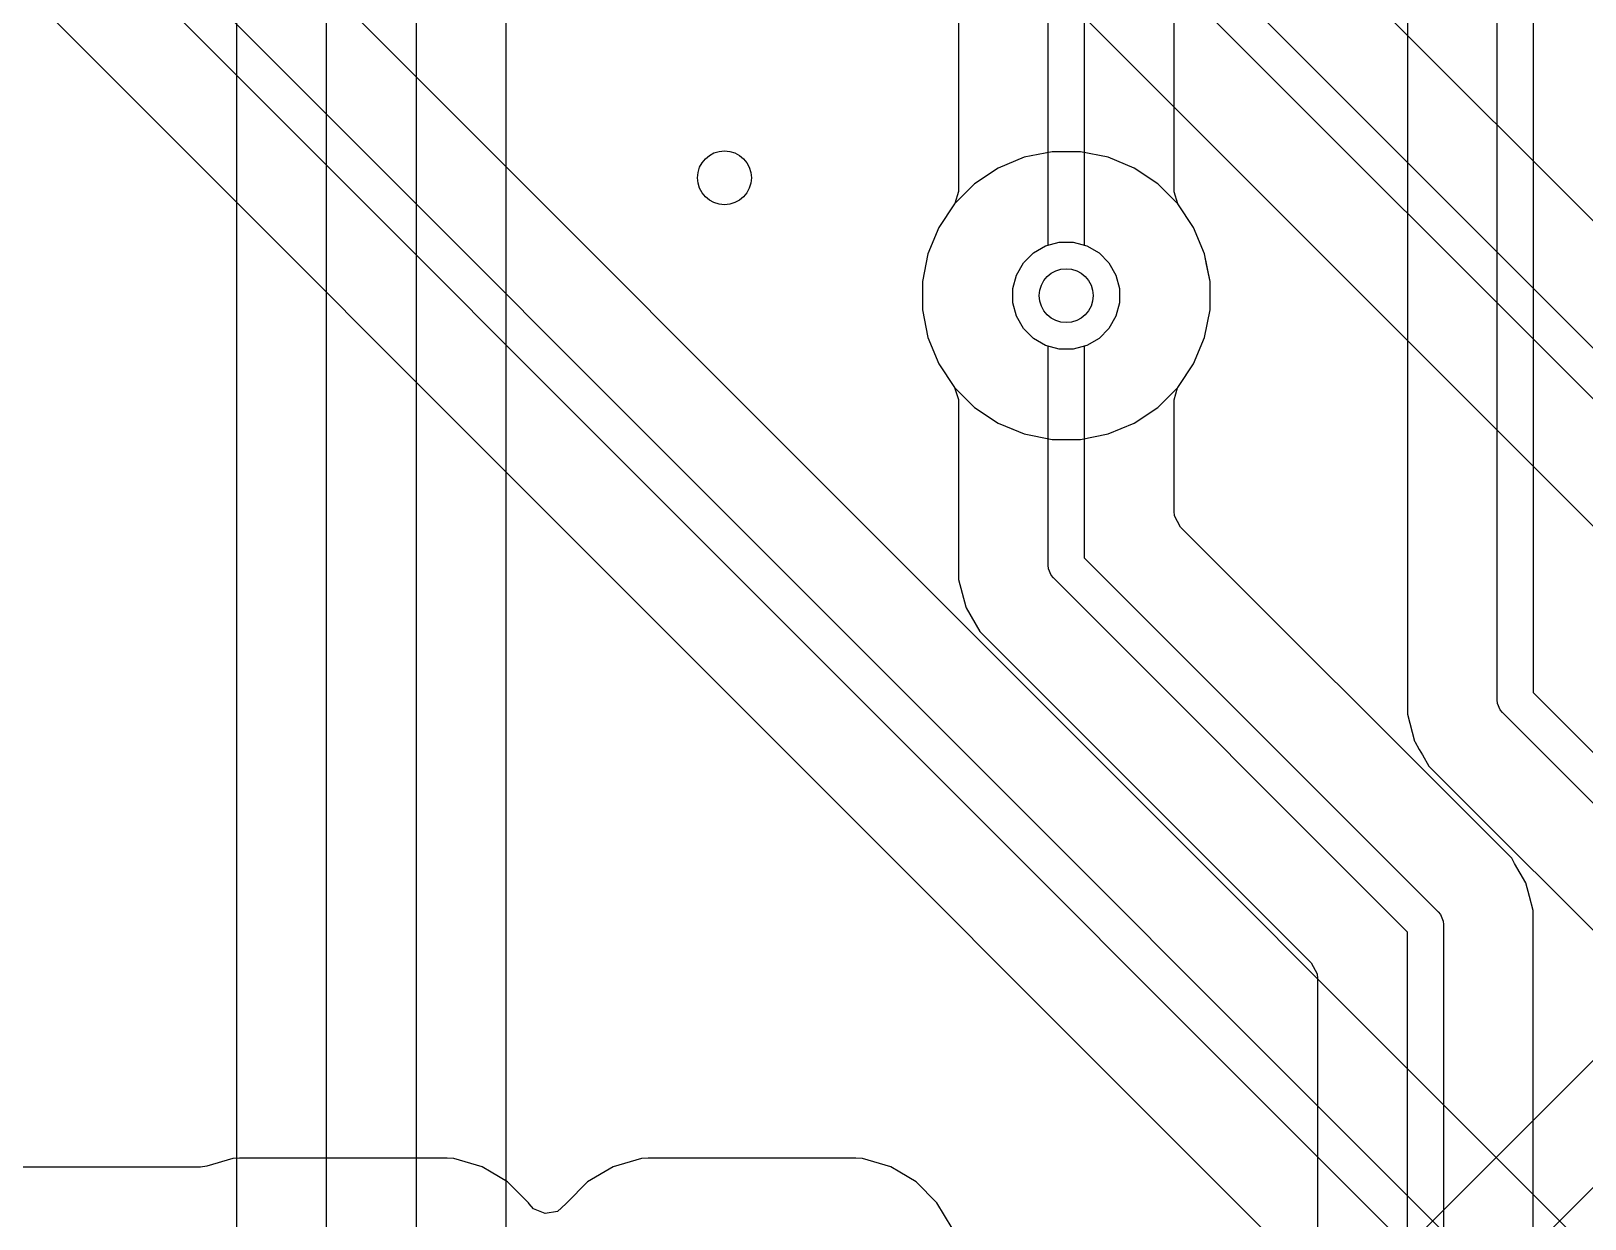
# Model space of a CAD drawing. Header units: inches. Extents: x 6.57 to 9.79, y -8.72 to -3.17.
# Drawn here: x 7.6668 to 8.0074, y -7.9582 to -7.6979 of the extents above; entities that cross this region are included whole.
import ezdxf

# ---------------------------------------------------------------- set-up
doc = ezdxf.new("R2010")
doc.units = ezdxf.units.IN
doc.header["$MEASUREMENT"] = 0
doc.layers.add('In2.Cu', color=33, linetype='CONTINUOUS', true_color=0xce7d2c)

msp = doc.modelspace()

# ---------------------------------------------------------------- linework, layer by layer
at = {"layer": 'In2.Cu', "linetype": 'CONTINUOUS'}
for p, q in [((7.98819, -7.84449), (7.98819, -7.30315)), ((7.99606, -7.30315), (7.99606, -7.84286)), ((7.60236, -7.58695), (8.40403, -8.38861)), ((8.39961, -8.39534), (7.59564, -7.59137)), ((7.58419, -7.60778), (8.38788, -8.41147)), ((7.73153, -8.46972), (7.73153, -7.63335)), ((7.75121, -7.63335), (7.75121, -8.46564)), ((7.88976, -7.74484), (7.88976, -7.64755)), ((7.89764, -7.64918), (7.89764, -7.74484)), ((7.87006, -7.6529), (7.87006, -7.73308)), ((7.8937, -7.65191), (8.14456, -7.90278)), ((8.139, -7.90834), (7.88698, -7.65633)), ((7.71182, -7.65793), (7.71182, -8.47263)), ((7.77092, -7.7528), (7.77092, -7.65793)), ((7.91734, -7.73308), (7.91734, -7.65937)), ((8.41076, -8.36748), (7.70466, -7.66139)), ((7.87553, -7.67274), (8.11675, -7.91396)), ((8.04049, -7.77083), (7.95925, -7.68959)), ((7.96848, -7.6891), (7.96848, -7.84108)), ((7.8906, -7.72439), (7.88451, -7.7256)), ((7.8906, -7.72439), (7.88451, -7.7256)), ((7.8906, -7.72439), (7.88451, -7.7256)), ((7.8968, -7.72439), (7.8906, -7.72439)), ((7.8906, -7.72439), (7.8906, -7.72439)), ((7.8968, -7.72439), (7.8906, -7.72439)), ((7.8906, -7.72439), (7.8906, -7.72439)), ((7.8968, -7.72439), (7.8906, -7.72439)), ((7.8906, -7.72439), (7.8906, -7.72439)), ((7.90289, -7.7256), (7.8968, -7.72439)), ((7.8968, -7.72439), (7.8968, -7.72439)), ((7.90289, -7.7256), (7.8968, -7.72439)), ((7.8968, -7.72439), (7.8968, -7.72439)), ((7.90289, -7.7256), (7.8968, -7.72439)), ((7.8968, -7.72439), (7.8968, -7.72439)), ((7.87877, -7.72798), (7.87361, -7.73143)), ((7.87877, -7.72798), (7.87361, -7.73143)), ((7.87877, -7.72798), (7.87361, -7.73143)), ((7.88451, -7.7256), (7.87877, -7.72798)), ((7.88451, -7.7256), (7.87877, -7.72798)), ((7.88451, -7.7256), (7.87877, -7.72798)), ((7.87877, -7.72798), (7.87877, -7.72798)), ((7.87877, -7.72798), (7.87877, -7.72798)), ((7.87877, -7.72798), (7.87877, -7.72798)), ((7.88451, -7.7256), (7.88451, -7.7256)), ((7.88451, -7.7256), (7.88451, -7.7256)), ((7.88451, -7.7256), (7.88451, -7.7256)), ((7.90863, -7.72798), (7.90289, -7.7256)), ((7.90289, -7.7256), (7.90289, -7.7256)), ((7.90863, -7.72798), (7.90289, -7.7256)), ((7.90289, -7.7256), (7.90289, -7.7256)), ((7.90863, -7.72798), (7.90289, -7.7256)), ((7.90289, -7.7256), (7.90289, -7.7256)), ((7.91379, -7.73143), (7.90863, -7.72798)), ((7.90863, -7.72798), (7.90863, -7.72798)), ((7.91379, -7.73143), (7.90863, -7.72798)), ((7.90863, -7.72798), (7.90863, -7.72798)), ((7.91379, -7.73143), (7.90863, -7.72798)), ((7.90863, -7.72798), (7.90863, -7.72798)), ((7.87361, -7.73143), (7.86922, -7.73582)), ((7.87361, -7.73143), (7.86922, -7.73582)), ((7.87361, -7.73143), (7.86922, -7.73582)), ((7.87006, -7.73308), (7.86928, -7.73572)), ((7.87361, -7.73143), (7.87361, -7.73143)), ((7.87361, -7.73143), (7.87361, -7.73143)), ((7.87361, -7.73143), (7.87361, -7.73143)), ((7.91818, -7.73582), (7.91379, -7.73143)), ((7.91379, -7.73143), (7.91379, -7.73143)), ((7.91818, -7.73582), (7.91379, -7.73143)), ((7.91379, -7.73143), (7.91379, -7.73143)), ((7.91818, -7.73582), (7.91379, -7.73143)), ((7.91379, -7.73143), (7.91379, -7.73143)), ((7.91734, -7.73317), (7.91734, -7.73308)), ((7.91817, -7.73579), (7.91734, -7.73317)), ((7.86924, -7.73579), (7.86577, -7.74098)), ((7.86922, -7.73582), (7.86577, -7.74098)), ((7.86922, -7.73582), (7.86577, -7.74098)), ((7.86922, -7.73582), (7.86577, -7.74098)), ((7.86922, -7.73582), (7.86922, -7.73582)), ((7.86922, -7.73582), (7.86922, -7.73582)), ((7.86922, -7.73582), (7.86922, -7.73582)), ((7.86928, -7.73572), (7.86924, -7.73579)), ((7.92163, -7.74098), (7.91817, -7.73579)), ((7.92163, -7.74098), (7.91818, -7.73582)), ((7.91818, -7.73582), (7.91818, -7.73582)), ((7.92163, -7.74098), (7.91818, -7.73582)), ((7.91818, -7.73582), (7.91818, -7.73582)), ((7.92163, -7.74098), (7.91818, -7.73582)), ((7.91818, -7.73582), (7.91818, -7.73582)), ((7.86577, -7.74098), (7.8634, -7.74671)), ((7.86577, -7.74098), (7.8634, -7.74671)), ((7.86577, -7.74098), (7.8634, -7.74671)), ((7.86577, -7.74098), (7.8634, -7.74671)), ((7.86577, -7.74098), (7.86577, -7.74098)), ((7.86577, -7.74098), (7.86577, -7.74098)), ((7.86577, -7.74098), (7.86577, -7.74098)), ((7.86577, -7.74098), (7.86577, -7.74098)), ((7.92401, -7.74671), (7.92163, -7.74098)), ((7.92163, -7.74098), (7.92163, -7.74098)), ((7.92309, -7.74449), (7.92163, -7.74098)), ((7.92163, -7.74098), (7.92163, -7.74098)), ((7.92401, -7.74671), (7.92163, -7.74098)), ((7.92163, -7.74098), (7.92163, -7.74098)), ((7.9233, -7.745), (7.92163, -7.74098)), ((7.92163, -7.74098), (7.92163, -7.74098)), ((7.88651, -7.74654), (7.88918, -7.74499)), ((7.88651, -7.74654), (7.88918, -7.74499)), ((7.88651, -7.74654), (7.88918, -7.74499)), ((7.88651, -7.74654), (7.88918, -7.74499)), ((7.88918, -7.74499), (7.89216, -7.7442)), ((7.88918, -7.74499), (7.89216, -7.7442)), ((7.88918, -7.74499), (7.89216, -7.7442)), ((7.88918, -7.74499), (7.88976, -7.74484)), ((7.89216, -7.7442), (7.89524, -7.7442)), ((7.89216, -7.7442), (7.89524, -7.7442)), ((7.89216, -7.7442), (7.89524, -7.7442)), ((7.89524, -7.7442), (7.89822, -7.74499)), ((7.89524, -7.7442), (7.89822, -7.74499)), ((7.89524, -7.7442), (7.89822, -7.74499)), ((7.89764, -7.74484), (7.89822, -7.74499)), ((7.89822, -7.74499), (7.90089, -7.74654)), ((7.89822, -7.74499), (7.90089, -7.74654)), ((7.89822, -7.74499), (7.90089, -7.74654)), ((7.89822, -7.74499), (7.90089, -7.74654)), ((7.92401, -7.74671), (7.92309, -7.74449)), ((7.92401, -7.74671), (7.9233, -7.745)), ((7.8634, -7.74671), (7.86219, -7.7528)), ((7.8634, -7.74671), (7.86219, -7.7528)), ((7.8634, -7.74671), (7.86219, -7.7528)), ((7.8634, -7.74671), (7.86219, -7.7528)), ((7.8634, -7.74671), (7.8634, -7.74671)), ((7.8634, -7.74671), (7.8634, -7.74671)), ((7.8634, -7.74671), (7.8634, -7.74671)), ((7.8634, -7.74671), (7.8634, -7.74671)), ((7.88433, -7.74872), (7.88651, -7.74654)), ((7.88433, -7.74872), (7.88651, -7.74654)), ((7.88433, -7.74872), (7.88651, -7.74654)), ((7.88433, -7.74872), (7.88651, -7.74654)), ((7.90089, -7.74654), (7.90307, -7.74872)), ((7.90089, -7.74654), (7.90307, -7.74872)), ((7.90089, -7.74654), (7.90307, -7.74872)), ((7.90089, -7.74654), (7.90307, -7.74872)), ((7.92522, -7.7528), (7.92401, -7.74671)), ((7.92401, -7.74671), (7.92401, -7.74671)), ((7.92401, -7.74671), (7.92401, -7.74671)), ((7.92447, -7.74905), (7.92401, -7.74671)), ((7.92522, -7.7528), (7.92401, -7.74671)), ((7.92401, -7.74671), (7.92401, -7.74671)), ((7.92401, -7.74671), (7.92401, -7.74671)), ((7.92481, -7.75076), (7.92401, -7.74671)), ((7.88199, -7.75436), (7.88279, -7.75139)), ((7.88199, -7.75436), (7.88279, -7.75139)), ((7.88199, -7.75436), (7.88279, -7.75139)), ((7.88199, -7.75436), (7.88279, -7.75139)), ((7.88279, -7.75139), (7.88433, -7.74872)), ((7.88279, -7.75139), (7.88433, -7.74872)), ((7.88279, -7.75139), (7.88433, -7.74872)), ((7.88279, -7.75139), (7.88433, -7.74872)), ((7.90307, -7.74872), (7.90461, -7.75139)), ((7.90307, -7.74872), (7.90461, -7.75139)), ((7.90307, -7.74872), (7.90461, -7.75139)), ((7.90307, -7.74872), (7.90461, -7.75139)), ((7.90461, -7.75139), (7.90541, -7.75436)), ((7.90461, -7.75139), (7.90541, -7.75436)), ((7.90461, -7.75139), (7.90541, -7.75436)), ((7.90461, -7.75139), (7.90541, -7.75436)), ((7.92522, -7.7528), (7.92447, -7.74905)), ((7.92522, -7.7528), (7.92481, -7.75076)), ((7.77092, -8.43844), (7.77092, -7.7528)), ((7.86219, -7.7528), (7.86219, -7.75901)), ((7.86219, -7.7528), (7.86219, -7.75901)), ((7.86219, -7.7528), (7.86219, -7.75901)), ((7.86219, -7.7528), (7.86219, -7.75901)), ((7.88199, -7.75745), (7.88199, -7.75436)), ((7.88199, -7.75745), (7.88199, -7.75436)), ((7.88199, -7.75745), (7.88199, -7.75436)), ((7.88199, -7.75745), (7.88199, -7.75436)), ((7.90541, -7.75436), (7.90541, -7.75745)), ((7.90541, -7.75436), (7.90541, -7.75745)), ((7.90541, -7.75436), (7.90541, -7.75745)), ((7.90541, -7.75436), (7.90541, -7.75745)), ((7.92522, -7.75901), (7.92522, -7.7528)), ((7.92522, -7.7528), (7.92522, -7.7528)), ((7.92522, -7.7528), (7.92522, -7.7528)), ((7.92522, -7.75901), (7.92522, -7.7528)), ((7.92522, -7.7528), (7.92522, -7.7528)), ((7.92522, -7.7528), (7.92522, -7.7528)), ((7.92522, -7.75901), (7.92522, -7.7528)), ((7.92522, -7.7528), (7.92522, -7.7528)), ((7.92522, -7.7528), (7.92522, -7.7528)), ((7.92522, -7.75901), (7.92522, -7.7528)), ((7.92522, -7.7528), (7.92522, -7.7528)), ((7.92522, -7.7528), (7.92522, -7.7528)), ((7.88279, -7.76043), (7.88199, -7.75745)), ((7.88279, -7.76043), (7.88199, -7.75745)), ((7.88279, -7.76043), (7.88199, -7.75745)), ((7.88279, -7.76043), (7.88199, -7.75745)), ((7.90541, -7.75745), (7.90461, -7.76043)), ((7.90541, -7.75745), (7.90461, -7.76043)), ((7.90541, -7.75745), (7.90461, -7.76043)), ((7.90541, -7.75745), (7.90461, -7.76043)), ((7.86219, -7.75901), (7.8634, -7.7651)), ((7.86219, -7.75901), (7.8634, -7.7651)), ((7.86219, -7.75901), (7.8634, -7.7651)), ((7.86219, -7.75901), (7.8634, -7.7651)), ((7.88433, -7.7631), (7.88279, -7.76043)), ((7.88433, -7.7631), (7.88279, -7.76043)), ((7.88433, -7.7631), (7.88279, -7.76043)), ((7.88433, -7.7631), (7.88279, -7.76043)), ((7.90461, -7.76043), (7.90307, -7.7631)), ((7.90461, -7.76043), (7.90307, -7.7631)), ((7.90461, -7.76043), (7.90307, -7.7631)), ((7.90461, -7.76043), (7.90307, -7.7631)), ((7.92401, -7.7651), (7.92522, -7.75901)), ((7.92401, -7.7651), (7.92522, -7.75901)), ((7.92401, -7.7651), (7.92522, -7.75901)), ((7.92401, -7.7651), (7.92522, -7.75901)), ((7.8634, -7.7651), (7.8634, -7.7651)), ((7.8634, -7.7651), (7.86577, -7.77083)), ((7.8634, -7.7651), (7.8634, -7.7651)), ((7.8634, -7.7651), (7.86577, -7.77083)), ((7.8634, -7.7651), (7.8634, -7.7651)), ((7.8634, -7.7651), (7.86577, -7.77083)), ((7.8634, -7.7651), (7.8634, -7.7651)), ((7.8634, -7.7651), (7.86577, -7.77083)), ((7.88651, -7.76528), (7.88433, -7.7631)), ((7.88651, -7.76528), (7.88433, -7.7631)), ((7.88651, -7.76528), (7.88433, -7.7631)), ((7.88651, -7.76528), (7.88433, -7.7631)), ((7.88918, -7.76682), (7.88651, -7.76528)), ((7.88918, -7.76682), (7.88651, -7.76528)), ((7.88918, -7.76682), (7.88651, -7.76528)), ((7.88918, -7.76682), (7.88651, -7.76528)), ((7.90089, -7.76528), (7.89822, -7.76682)), ((7.90089, -7.76528), (7.89822, -7.76682)), ((7.90089, -7.76528), (7.89822, -7.76682)), ((7.90089, -7.76528), (7.89822, -7.76682)), ((7.90307, -7.7631), (7.90089, -7.76528)), ((7.90307, -7.7631), (7.90089, -7.76528)), ((7.90307, -7.7631), (7.90089, -7.76528)), ((7.90307, -7.7631), (7.90089, -7.76528)), ((7.92163, -7.77083), (7.92401, -7.7651)), ((7.92163, -7.77083), (7.92401, -7.7651)), ((7.92163, -7.77083), (7.92401, -7.7651)), ((7.92163, -7.77083), (7.92401, -7.7651)), ((7.89216, -7.76762), (7.88918, -7.76682)), ((7.88976, -7.76697), (7.88918, -7.76682)), ((7.89216, -7.76762), (7.88918, -7.76682)), ((7.89216, -7.76762), (7.88918, -7.76682)), ((7.88976, -7.81496), (7.88976, -7.76697)), ((7.89524, -7.76762), (7.89216, -7.76762)), ((7.89524, -7.76762), (7.89216, -7.76762)), ((7.89524, -7.76762), (7.89216, -7.76762)), ((7.89822, -7.76682), (7.89524, -7.76762)), ((7.89822, -7.76682), (7.89524, -7.76762)), ((7.89822, -7.76682), (7.89524, -7.76762)), ((7.89822, -7.76682), (7.89764, -7.76697)), ((7.89764, -7.76697), (7.89764, -7.81333)), ((7.86577, -7.77083), (7.86577, -7.77083)), ((7.86577, -7.77083), (7.86922, -7.776)), ((7.86577, -7.77083), (7.86577, -7.77083)), ((7.86577, -7.77083), (7.86924, -7.77602)), ((7.86577, -7.77083), (7.86577, -7.77083)), ((7.86577, -7.77083), (7.86922, -7.776)), ((7.86577, -7.77083), (7.86577, -7.77083)), ((7.86577, -7.77083), (7.86922, -7.776)), ((7.91818, -7.776), (7.92163, -7.77083)), ((7.91818, -7.776), (7.92163, -7.77083)), ((7.91818, -7.776), (7.92163, -7.77083)), ((7.9186, -7.77537), (7.92163, -7.77083)), ((7.91817, -7.77602), (7.9186, -7.77537)), ((7.86922, -7.776), (7.86922, -7.776)), ((7.86922, -7.776), (7.87361, -7.78039)), ((7.86922, -7.776), (7.86922, -7.776)), ((7.86922, -7.776), (7.87361, -7.78039)), ((7.86922, -7.776), (7.86922, -7.776)), ((7.86922, -7.776), (7.87361, -7.78039)), ((7.86924, -7.77602), (7.87006, -7.77864)), ((7.87006, -7.77864), (7.87006, -7.77873)), ((7.87006, -7.77873), (7.87006, -7.81155)), ((7.91379, -7.78039), (7.91818, -7.776)), ((7.91379, -7.78039), (7.91818, -7.776)), ((7.91379, -7.78039), (7.91818, -7.776)), ((7.91734, -7.77873), (7.91812, -7.77609)), ((7.91734, -7.80315), (7.91734, -7.77873)), ((7.91812, -7.77609), (7.91817, -7.77602)), ((7.87361, -7.78039), (7.87361, -7.78039)), ((7.87361, -7.78039), (7.87877, -7.78383)), ((7.87361, -7.78039), (7.87361, -7.78039)), ((7.87361, -7.78039), (7.87877, -7.78383)), ((7.87361, -7.78039), (7.87361, -7.78039)), ((7.87361, -7.78039), (7.87877, -7.78383)), ((7.90863, -7.78383), (7.91379, -7.78039)), ((7.90863, -7.78383), (7.91379, -7.78039)), ((7.90863, -7.78383), (7.91379, -7.78039)), ((7.87877, -7.78383), (7.87877, -7.78383)), ((7.87877, -7.78383), (7.88451, -7.78621)), ((7.87877, -7.78383), (7.87877, -7.78383)), ((7.87877, -7.78383), (7.882, -7.78517)), ((7.87877, -7.78383), (7.87877, -7.78383)), ((7.87877, -7.78383), (7.88451, -7.78621)), ((7.882, -7.78517), (7.88451, -7.78621)), ((7.90289, -7.78621), (7.90863, -7.78383)), ((7.90289, -7.78621), (7.90863, -7.78383)), ((7.90289, -7.78621), (7.90863, -7.78383)), ((7.88451, -7.78621), (7.88451, -7.78621)), ((7.88451, -7.78621), (7.8906, -7.78742)), ((7.88451, -7.78621), (7.8906, -7.78742)), ((7.88451, -7.78621), (7.88451, -7.78621)), ((7.88451, -7.78621), (7.8906, -7.78742)), ((7.8906, -7.78742), (7.8906, -7.78742)), ((7.8906, -7.78742), (7.8906, -7.78742)), ((7.8906, -7.78742), (7.8968, -7.78742)), ((7.8906, -7.78742), (7.8906, -7.78742)), ((7.8906, -7.78742), (7.8906, -7.78742)), ((7.8906, -7.78742), (7.8968, -7.78742)), ((7.8906, -7.78742), (7.8906, -7.78742)), ((7.8906, -7.78742), (7.8906, -7.78742)), ((7.8906, -7.78742), (7.8968, -7.78742)), ((7.8968, -7.78742), (7.90289, -7.78621)), ((7.8968, -7.78742), (7.90289, -7.78621)), ((7.8968, -7.78742), (7.90289, -7.78621)), ((7.8968, -7.78742), (7.8968, -7.78742)), ((7.8968, -7.78742), (7.8968, -7.78742)), ((7.8968, -7.78742), (7.8968, -7.78742)), ((8.13949, -7.79313), (7.89113, -8.04149)), ((7.91745, -7.80418), (7.91734, -7.80315)), ((7.91877, -7.8066), (7.91745, -7.80418)), ((7.90109, -8.0594), (8.15249, -7.808)), ((7.98696, -7.87478), (7.91877, -7.8066)), ((7.87006, -7.81155), (7.87006, -7.81155)), ((7.87006, -7.81155), (7.87006, -7.81807)), ((7.88984, -7.81573), (7.88976, -7.81496)), ((7.89043, -7.81715), (7.88984, -7.81573)), ((7.89764, -7.81333), (7.97522, -7.89092)), ((7.87006, -7.81807), (7.87006, -7.81807)), ((7.87006, -7.81807), (7.87167, -7.82409)), ((7.89092, -7.81774), (7.89043, -7.81715)), ((7.9685, -7.89533), (7.89092, -7.81774)), ((7.87167, -7.82409), (7.87167, -7.82409)), ((7.87167, -7.82409), (7.87181, -7.82433)), ((7.87181, -7.82433), (7.87181, -7.82433)), ((7.87181, -7.82433), (7.87478, -7.82948)), ((7.87478, -7.82948), (7.87478, -7.82948)), ((7.87478, -7.82948), (7.87946, -7.83416)), ((7.87946, -7.83416), (7.87946, -7.83416)), ((7.87946, -7.83416), (7.94737, -7.90206)), ((7.96848, -7.84108), (7.96848, -7.84108)), ((7.96848, -7.84108), (7.96848, -7.8476)), ((7.99606, -7.84286), (8.45636, -8.30315)), ((7.98826, -7.84526), (7.98819, -7.84449)), ((7.98885, -7.84668), (7.98826, -7.84526)), ((7.98934, -7.84727), (7.98885, -7.84668)), ((7.96848, -7.8476), (7.96848, -7.8476)), ((7.96848, -7.8476), (7.97007, -7.85351)), ((8.45194, -8.30987), (7.98934, -7.84727)), ((7.97007, -7.85351), (7.9701, -7.85361)), ((7.9701, -7.85361), (7.9711, -7.85536)), ((7.9711, -7.85536), (7.97177, -7.85651)), ((7.97177, -7.85651), (7.97321, -7.859)), ((7.97321, -7.859), (7.97321, -7.859)), ((7.97321, -7.859), (7.97789, -7.86368)), ((7.97789, -7.86368), (7.97789, -7.86368)), ((7.97789, -7.86368), (8.43564, -8.32143)), ((7.99136, -7.87918), (7.98696, -7.87478)), ((7.98696, -7.87478), (7.98696, -7.87478)), ((7.992, -7.8803), (7.99136, -7.87918)), ((7.99447, -7.88458), (7.992, -7.8803)), ((7.99527, -7.88755), (7.99447, -7.88458)), ((7.99608, -7.89059), (7.99527, -7.88755)), ((7.97522, -7.89092), (7.97571, -7.89151)), ((7.99608, -8.08741), (7.99608, -7.89059)), ((7.99608, -7.89059), (7.99608, -7.89059)), ((7.97571, -7.89151), (7.9763, -7.89293)), ((7.9763, -7.89293), (7.97638, -7.8937)), ((7.97638, -7.8937), (7.97638, -8.09917)), ((7.9685, -8.09917), (7.9685, -7.89533)), ((7.94737, -7.90206), (7.94869, -7.90448)), ((7.94869, -7.90448), (7.9488, -7.90552)), ((7.9488, -7.90552), (7.9488, -8.08741)), ((7.71102, -7.94498), (7.70531, -7.94664)), ((7.71247, -7.94486), (7.71102, -7.94498)), ((7.71102, -7.94498), (7.71102, -7.94498)), ((7.758, -7.94486), (7.71247, -7.94486)), ((7.71247, -7.94486), (7.71247, -7.94486)), ((7.75945, -7.94498), (7.758, -7.94486)), ((7.758, -7.94486), (7.758, -7.94486)), ((7.76567, -7.94678), (7.75945, -7.94498)), ((7.75945, -7.94498), (7.75945, -7.94498)), ((7.80059, -7.94498), (7.79437, -7.94678)), ((7.80204, -7.94486), (7.80059, -7.94498)), ((7.80059, -7.94498), (7.80059, -7.94498)), ((7.84757, -7.94486), (7.80204, -7.94486)), ((7.80204, -7.94486), (7.80204, -7.94486)), ((7.84902, -7.94498), (7.84757, -7.94486)), ((7.84757, -7.94486), (7.84757, -7.94486)), ((7.85523, -7.94678), (7.84902, -7.94498)), ((7.84902, -7.94498), (7.84902, -7.94498)), ((7.70394, -7.94683), (7.66048, -7.94683)), ((7.70531, -7.94664), (7.70394, -7.94683)), ((7.76769, -7.94798), (7.76567, -7.94678)), ((7.76567, -7.94678), (7.76567, -7.94678)), ((7.76567, -7.94678), (7.76567, -7.94678)), ((7.76567, -7.94678), (7.76567, -7.94678)), ((7.77123, -7.95008), (7.76769, -7.94798)), ((7.79437, -7.94678), (7.7888, -7.95008)), ((7.79437, -7.94678), (7.79437, -7.94678)), ((7.85725, -7.94798), (7.85523, -7.94678)), ((7.85523, -7.94678), (7.85523, -7.94678)), ((7.85523, -7.94678), (7.85523, -7.94678)), ((7.85523, -7.94678), (7.85523, -7.94678)), ((7.8608, -7.95008), (7.85725, -7.94798)), ((7.77124, -7.95008), (7.77123, -7.95008)), ((7.77581, -7.95465), (7.77124, -7.95008)), ((7.7888, -7.95008), (7.78423, -7.95465)), ((7.7888, -7.95008), (7.7888, -7.95008)), ((7.86538, -7.95465), (7.8608, -7.95008)), ((7.8608, -7.95008), (7.8608, -7.95008)), ((7.77582, -7.95466), (7.77581, -7.95465)), ((7.77581, -7.95465), (7.77581, -7.95465)), ((7.77584, -7.95469), (7.77582, -7.95466)), ((7.776, -7.95489), (7.77584, -7.95469)), ((7.77601, -7.95488), (7.776, -7.95489)), ((7.77696, -7.95598), (7.77601, -7.95488)), ((7.7795, -7.95703), (7.77696, -7.95598)), ((7.784, -7.95487), (7.78221, -7.95654)), ((7.78404, -7.95489), (7.784, -7.95487)), ((7.78421, -7.95467), (7.78404, -7.95489)), ((7.78422, -7.95466), (7.78421, -7.95467)), ((7.78423, -7.95465), (7.78422, -7.95466)), ((7.78423, -7.95465), (7.78423, -7.95465)), ((7.86867, -7.96022), (7.86538, -7.95465)), ((7.86538, -7.95465), (7.86538, -7.95465)), ((7.86538, -7.95465), (7.86538, -7.95465)), ((7.78221, -7.95654), (7.7795, -7.95703))]:
    msp.add_line(p, q, dxfattribs=at)
at = {"layer": 'In2.Cu'}
for centre in [(7.81879, -7.73009), (7.81879, -7.73009), (7.81879, -7.73009), (7.81879, -7.73009), (7.8937, -7.75591), (7.8937, -7.75591), (7.8937, -7.75591), (7.8937, -7.75591)]:
    msp.add_circle(centre, 0.00591, dxfattribs=at)

doc.saveas('drawing.dxf')
